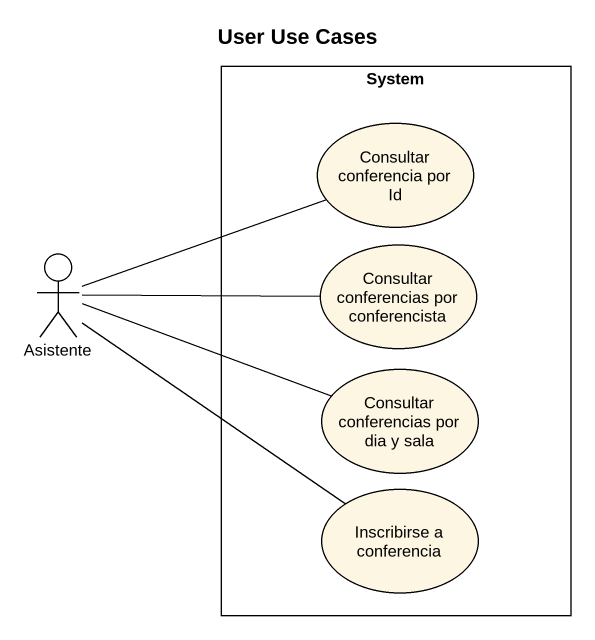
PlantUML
@startuml
title User Use Cases
rectangle System {
  usecase "Consultar conferencia por Id" as Consultar_conferencia_por_Id
  usecase "Consultar conferencias por conferencista" as Consultar_conferencias_por
  usecase "Consultar conferencias por dia y sala" as Consultar_conferencias_por_2
  usecase "Inscribirse a conferencia" as Inscribirse_a_conferencia
}
actor Asistente
Asistente -right- Consultar_conferencia_por_Id
Asistente -right- Consultar_conferencias_por
Asistente -right- Consultar_conferencias_por_2
Asistente -- Inscribirse_a_conferencia
@enduml
